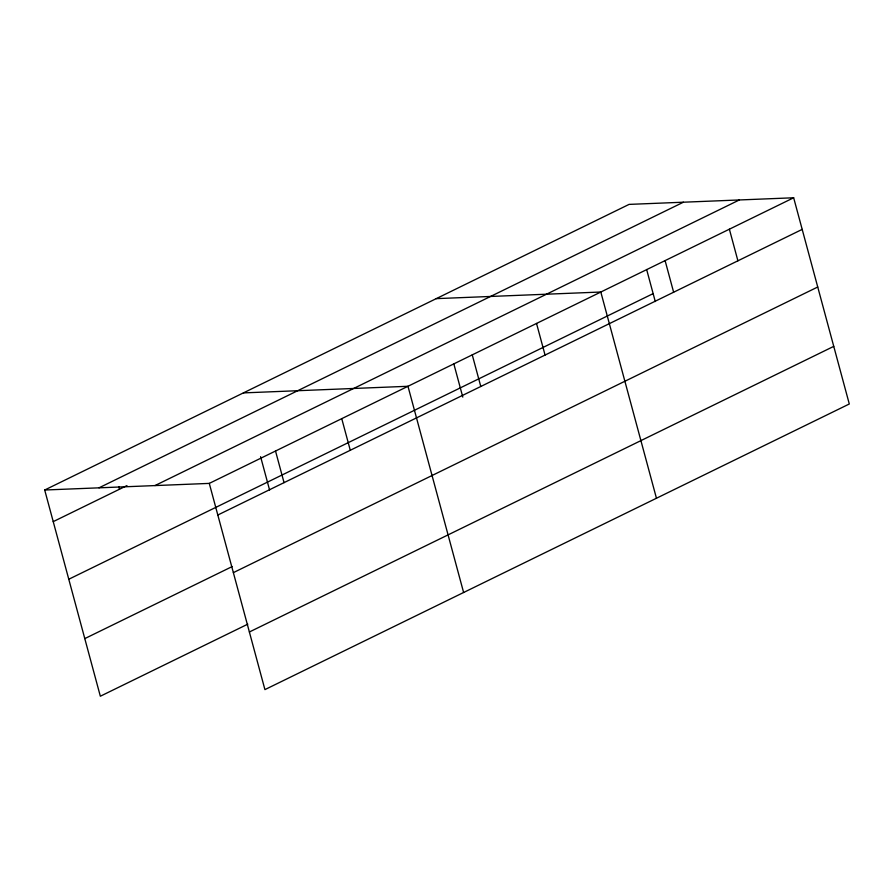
<?xml version="1.0" encoding="UTF-8"?>
<svg xmlns="http://www.w3.org/2000/svg" width="894" height="894" viewBox="0 0 894 894"><rect width="100%" height="100%" fill="white"/><g stroke="black" fill="none" stroke-linecap="round" stroke-linejoin="round"><path stroke-width="1.34" d="M44.7 490.013L629.074 204.391L793.66 197.775L849.3 403.987L264.926 689.609L209.285 483.397L44.7 490.013L100.34 696.225L247.794 624.157M99.01 487.822L683.385 202.212M53.227 521.627L126.959 485.587M154.975 485.576L739.349 199.954M209.285 483.397L793.66 197.775M68.782 579.245L653.145 293.623M217.823 515.011L802.186 229.389M84.796 638.607L232.25 566.539M233.368 572.629L817.731 287.008M249.381 631.991L833.756 346.369M436.227 298.641L600.813 292.025L656.453 498.249M243.392 392.902L407.977 386.286L463.617 592.499M729.381 229.199L737.908 260.813M665.102 260.612L673.629 292.226M646.641 269.507L655.28 301.535M536.534 323.449L545.061 355.063M472.255 354.862L480.782 386.476M453.794 363.757L462.801 397.115M341.743 418.649L350.28 450.263M275.52 451.023L284.046 482.637M260.59 456.678L269.597 490.046M118.746 486.615L119.461 489.253"/></g></svg>
